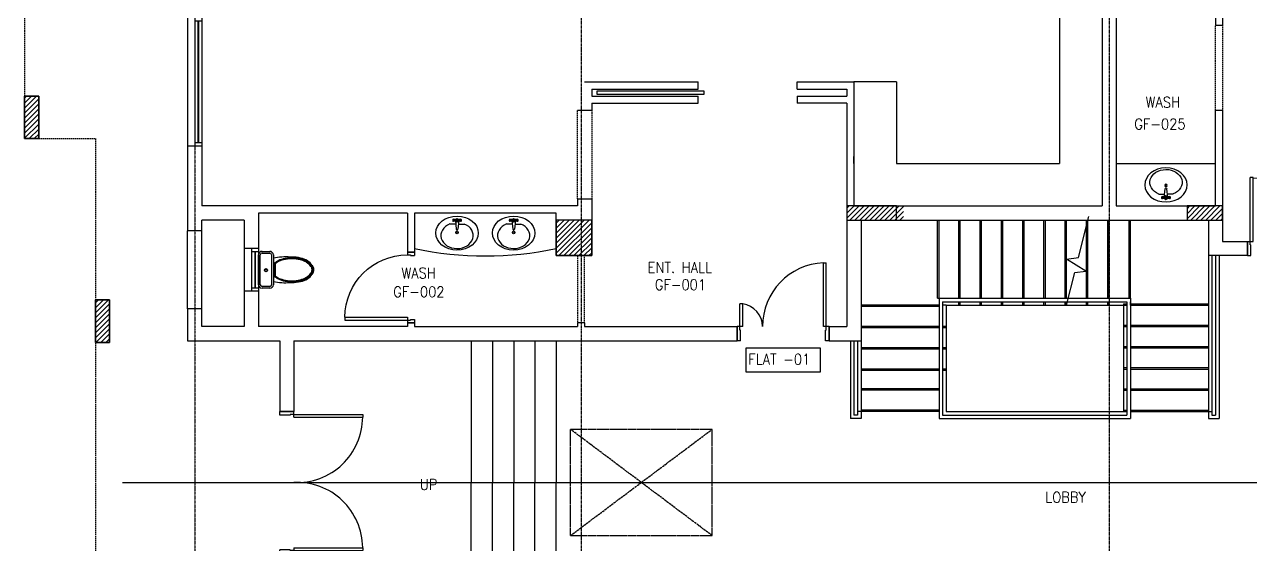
# Model space of a CAD drawing. Header units: millimetres. Extents: x 0 to 79758, y 0 to 55688.
# Drawn here: x 23222 to 40515, y 27050 to 34385 of the extents above; entities that cross this region are included whole.
import ezdxf

# ---------------------------------------------------------------- set-up
doc = ezdxf.new("R2010")
doc.units = ezdxf.units.MM
doc.linetypes.add('CENTER', pattern=[50.8, 31.75, -6.35, 6.35, -6.35])
doc.linetypes.add('DASHED2', pattern=[9.525, 6.35, -3.175])
for name, color, linetype in [('A-ANNO-TEXT', 8, 'Continuous'), ('A-DOOR', 4, 'Continuous'), ('A-FLOR-OVHD', 4, 'DASHED2'), ('A-FLOR-PFIX', 8, 'Continuous'), ('A-FLOR-SPCL', 8, 'Continuous'), ('A-FLOR-STRS', 8, 'Continuous'), ('A-GLAZ', 5, 'Continuous'), ('A-GRID', 253, 'CENTER'), ('A-WALL-FULL', 8, 'Continuous'), ('LINE', 1, 'Continuous'), ('S-COL- HACT.', 9, 'Continuous'), ('S-COL.', 8, 'Continuous')]:
    doc.layers.add(name, color=color, linetype=linetype)
doc.styles.add('ROMANS', font='romans.shx', dxfattribs={"width": 0.8})
pattern_1 = [(45, (1147577.044, 409937.22), (-35.355339, 35.355339), [])]

# ---------------------------------------------------------------- blocks, each defined once
blk = doc.blocks.new('D-200-DOUBLE')
for p, q in [((40, 200), (40, 1170)), ((40, 1170), (80, 1170)), ((80, 200), (80, 1170)), ((1920, 200), (1920, 1170)), ((1920, 1170), (1960, 1170)), ((1960, 200), (1960, 1170)), ((80, 200), (0, 200)), ((0, 200), (0, 0)), ((40, 200), (40, 148)), ((1920, 200), (1960, 200)), ((2000, 200), (1960, 200)), ((1960, 200), (1960, 148)), ((2000, 200), (2000, 0)), ((50, 0), (0, 0)), ((40, 148), (50, 148)), ((50, 148), (50, 0)), ((1950, 148), (1950, 0)), ((1960, 148), (1950, 148)), ((2000, 0), (1950, 0))]:
    blk.add_line(p, q)
at = {"linetype": 'Continuous'}
for centre, start, end in [((73, 242), 357.4314, 89.5378), ((1927, 242), 90.4622, 182.5686)]:
    blk.add_arc(centre, 928, start, end, dxfattribs=at)
blk = doc.blocks.new('D-100-R1')
for p, q in [((-80, 980), (-80, 100)), ((-80, 980), (-40, 980)), ((-40, 980), (-40, 55)), ((-1000, 100), (-1000, 0)), ((-1000, 100), (-960, 100)), ((-960, 100), (-960, 55)), ((-960, 55), (-950, 55)), ((-950, 55), (-950, 0)), ((-80, 100), (0, 100)), ((-50, 55), (-50, 0)), ((-50, 55), (-40, 55)), ((-50, 0), (0, 0)), ((0, 100), (0, 0)), ((-1000, 0), (-950, 0))]:
    blk.add_line(p, q)
at = {"linetype": 'Continuous'}
blk.add_arc((-80, 100), 880, 90, 180, dxfattribs=at)
blk = doc.blocks.new('WC-1')
for p, q in [((-210, 0), (210, 0)), ((-260, -160), (-260, -50)), ((-235, -160), (-235, -50)), ((-210, -25), (210, -25)), ((235, -50), (235, -160)), ((260, -50), (260, -160)), ((210, -185), (-210, -185)), ((210, -210), (-210, -210)), ((91, -223), (-91, -223)), ((86, -235), (-86, -235))]:
    blk.add_line(p, q)
for radius in [22.1, 17.1]:
    blk.add_circle((-6, -107), radius)
for centre, radius, start, end in [((-210, -50), 50, 90, 180), ((-210, -160), 50, 180, 270), ((-210, -50), 25, 90, 180), ((-210, -160), 25, 180, 270), ((210, -50), 50, 360, 90), ((210, -50), 25, 360, 90), ((210, -160), 25, 270, 360), ((210, -160), 50, 270, 360), ((722, -383), 904, 168.9529, 184.0632), ((178, -428), 341, 149.8586, 166.4766), ((178, -428), 328, 149.8586, 166.4766), ((69, -365), 214, 138.4152, 149.8586), ((69, -365), 201, 139.9943, 149.8586), ((-69, -365), 201, 30.1414, 40.0057), ((-69, -365), 214, 30.1414, 41.5848), ((-178, -428), 328, 13.5234, 30.1414), ((-178, -428), 341, 13.5234, 30.1414), ((352, -470), 532, 177.5541, 180), ((352, -470), 532, 180, 193.5234), ((352, -470), 520, 166.4766, 180), ((352, -470), 520, 180, 193.5234), ((352, -470), 507, 166.4766, 180), ((352, -470), 507, 180, 193.5234), ((-352, -470), 507, 360, 13.5234), ((-352, -470), 507, 346.4766, 360), ((-352, -470), 520, 360, 13.5234), ((-352, -470), 520, 346.4766, 360), ((-352, -470), 532, 346.4766, 360), ((-352, -470), 532, 360, 2.4459), ((178, -512), 353, 193.5234, 210.1414), ((178, -512), 341, 193.5234, 210.1414), ((178, -512), 328, 193.5234, 210.1414), ((69, -575), 226, 210.1414, 234.4972), ((69, -575), 214, 210.1414, 234.4972), ((69, -575), 201, 210.1414, 234.4972), ((-69, -575), 201, 305.5028, 329.8586), ((-69, -575), 214, 305.5028, 329.8586), ((-69, -575), 226, 305.5028, 329.8586), ((-178, -512), 328, 329.8586, 346.4766), ((-178, -512), 341, 329.8586, 346.4766), ((-178, -512), 353, 329.8586, 346.4766), ((0, -672), 108, 234.4972, 270), ((0, -672), 95.9, 234.4972, 270), ((0, -672), 83.4, 234.4972, 270), ((0, -672), 83.4, 270, 305.5028), ((0, -672), 95.9, 270, 305.5028), ((0, -672), 108, 270, 305.5028)]:
    blk.add_arc(centre, radius, start, end)
at = {"linetype": 'Continuous', "ltscale": 50}
blk.add_arc((-722, -383), 904, 355.9368, 11.0471, dxfattribs=at)
blk = doc.blocks.new('W-180')
for p, q in [((1800, 100), (0, 100)), ((1800, 0), (0, 0)), ((40, 0), (40, 100)), ((1760, 100), (1760, 0))]:
    blk.add_line(p, q)
at = {"linetype": 'Continuous'}
for p, q in [((1760, 53), (40, 53)), ((1760, 47), (40, 47))]:
    blk.add_line(p, q, dxfattribs=at)
blk = doc.blocks.new('D-130-R')
for p, q in [((1220, 200), (1220, 1100)), ((1220, 1100), (1260, 1100)), ((1260, 200), (1260, 1100)), ((80, 520), (40, 520)), ((40, 200), (40, 520)), ((80, 200), (80, 520)), ((0, 0), (0, 200)), ((80, 200), (0, 200)), ((40, 150), (40, 200)), ((1300, 200), (1220, 200)), ((1260, 150), (1260, 200)), ((1300, 0), (1300, 200)), ((50, 0), (0, 0)), ((50, 150), (40, 150)), ((50, 0), (50, 150)), ((1260, 150), (1250, 150)), ((1250, 0), (1250, 150)), ((1300, 0), (1250, 0))]:
    blk.add_line(p, q)
for centre, radius, start, end in [((1260, 200), 900, 92.5473, 180), ((40, 200), 320, 0, 82.8192)]:
    blk.add_arc(centre, radius, start, end)
blk = doc.blocks.new('LAV-2')
for p, q in [((-21, 393), (-55, 399)), ((-21, 369), (-55, 363)), ((-24, 385), (-49, 381)), ((-24, 377), (-49, 381)), ((-25, 381), (-13, 258)), ((-19, 381), (17, 381)), ((-1, 363), (-1, 399)), ((23, 381), (11, 257)), ((53, 399), (20, 393)), ((53, 363), (20, 369)), ((47, 381), (23, 385)), ((47, 381), (23, 376)), ((-102, 330), (-23, 330)), ((21, 329), (101, 329))]:
    blk.add_line(p, q)
for centre, radius in [((-1, 381), 24), ((-1, 381), 18), ((-1, 209), 18), ((-1, 209), 13.2)]:
    blk.add_circle(centre, radius)
blk.add_arc((-1, 257), 12, 179.8053, 359.8053)
for centre, major_axis, ratio in [((-1, 202), (-300, 1), 0.8), ((53, 381), (0.1, 18), 0.333333)]:
    blk.add_ellipse(centre, major_axis=major_axis, ratio=ratio)
at = {"extrusion": (0, 0, -1)}
blk.add_ellipse((-55, 381), major_axis=(0.1, 18), ratio=0.333333, dxfattribs=at)
blk.add_ellipse((-1, 166), major_axis=(-228, 1), ratio=0.8, start_param=5.174, end_param=10.533963)
for points, knots in [([(-55, 365), (-55, 366), (-55, 366), (-55, 366), (-55, 366), (-56, 367), (-56, 368), (-57, 370), (-57, 371), (-58, 374), (-58, 375), (-58, 379), (-58, 381), (-58, 386), (-58, 388), (-57, 392), (-57, 393), (-56, 394), (-56, 395), (-55, 396), (-55, 396), (-55, 396), (-55, 397), (-55, 397)], [3.378318, 3.378318, 3.378318, 3.378318, 3.519844, 3.519844, 3.66137, 3.66137, 3.925951, 3.925951, 4.190531, 4.190531, 4.455112, 4.455112, 4.86737, 4.86737, 5.279628, 5.279628, 5.565785, 5.565785, 5.785568, 5.785568, 5.957, 5.957, 6.04646, 6.04646, 6.04646, 6.04646]), ([(-55, 397), (-55, 397), (-54, 396), (-54, 396), (-54, 396), (-53, 395), (-53, 394), (-52, 392), (-52, 391), (-52, 388), (-51, 387), (-51, 383), (-51, 381), (-51, 376), (-52, 374), (-52, 370), (-53, 369), (-53, 368), (-54, 367), (-54, 366), (-54, 366), (-55, 366), (-55, 365), (-55, 365)], [0.236726, 0.236726, 0.236726, 0.236726, 0.378252, 0.378252, 0.519778, 0.519778, 0.784358, 0.784358, 1.048939, 1.048939, 1.313519, 1.313519, 1.725777, 1.725777, 2.138035, 2.138035, 2.424192, 2.424192, 2.643976, 2.643976, 2.815407, 2.815407, 2.904867, 2.904867, 2.904867, 2.904867]), ([(53, 396), (53, 396), (53, 396), (53, 396), (53, 395), (52, 394), (52, 394), (51, 392), (51, 390), (50, 388), (50, 386), (50, 383), (50, 380), (50, 376), (50, 373), (51, 370), (51, 369), (52, 367), (52, 367), (53, 366), (53, 365), (53, 365), (53, 365), (53, 365)], [0.236726, 0.236726, 0.236726, 0.236726, 0.378252, 0.378252, 0.519778, 0.519778, 0.784358, 0.784358, 1.048939, 1.048939, 1.313519, 1.313519, 1.725777, 1.725777, 2.138035, 2.138035, 2.424192, 2.424192, 2.643976, 2.643976, 2.815407, 2.815407, 2.904867, 2.904867, 2.904867, 2.904867]), ([(53, 365), (53, 365), (53, 365), (54, 366), (54, 366), (55, 367), (55, 368), (56, 370), (56, 371), (56, 373), (57, 375), (57, 379), (57, 381), (57, 386), (56, 388), (56, 391), (55, 392), (55, 394), (54, 395), (54, 396), (54, 396), (54, 396), (53, 396), (53, 396)], [3.378318, 3.378318, 3.378318, 3.378318, 3.519844, 3.519844, 3.66137, 3.66137, 3.925951, 3.925951, 4.190531, 4.190531, 4.455112, 4.455112, 4.86737, 4.86737, 5.279628, 5.279628, 5.565785, 5.565785, 5.785568, 5.785568, 5.957, 5.957, 6.04646, 6.04646, 6.04646, 6.04646])]:
    blk.add_open_spline(points, degree=3, knots=knots)
blk = doc.blocks.new('W-60')
for p, q in [((600, 100), (0, 100)), ((600, 0), (0, 0)), ((40, 0), (40, 100)), ((560, 100), (560, 0))]:
    blk.add_line(p, q)
at = {"linetype": 'Continuous'}
for p, q in [((560, 53), (40, 53)), ((560, 47), (40, 47))]:
    blk.add_line(p, q, dxfattribs=at)

msp = doc.modelspace()

# ---------------------------------------------------------------- hatches: boundary and pattern name
at = {"layer": 'S-COL- HACT.', "linetype": 'Continuous', "ltscale": 3}
h = msp.add_hatch(dxfattribs=at)
h.set_pattern_fill('ANSI31', color=256, scale=400, style=0)
h.set_pattern_definition(pattern_1)
h.paths.add_polyline_path([(23221.9, 33375.2), (23221.9, 32775.2), (23421.9, 32775.2), (23421.9, 33375.2)])
h = msp.add_hatch(dxfattribs=at)
h.set_pattern_fill('ANSI31', color=256, scale=400, style=0)
h.set_pattern_definition(pattern_1)
h.paths.add_polyline_path([(34821.9, 31625.2), (35621.9, 31625.2), (35621.9, 31825.2), (34821.9, 31825.2)])
h = msp.add_hatch(dxfattribs=at)
h.set_pattern_fill('ANSI31', color=256, scale=400, style=0)
h.set_pattern_definition(pattern_1)
h.paths.add_polyline_path([(39621.9, 31625.2), (40121.9, 31625.2), (40121.9, 31825.2), (39621.9, 31825.2)])
h = msp.add_hatch(dxfattribs=at)
h.set_pattern_fill('ANSI31', color=256, scale=400, style=0)
h.set_pattern_definition(pattern_1)
h.paths.add_polyline_path([(30721.9, 31125.2), (31221.9, 31125.2), (31221.9, 31625.2), (30721.9, 31625.2)])
h = msp.add_hatch(dxfattribs=at)
h.set_pattern_fill('ANSI31', color=256, scale=400, style=0)
h.set_pattern_definition(pattern_1)
h.paths.add_polyline_path([(24221.9, 30500.2), (24221.9, 29900.2), (24421.9, 29900.2), (24421.9, 30500.2)])

# ---------------------------------------------------------------- linework, layer by layer
at = {"layer": 'A-ANNO-TEXT', "color": 5}
msp.add_lwpolyline([(33402.8, 29822.4), (34445.2, 29822.4), (34445.2, 29479.9), (33402.8, 29479.9)], close=True, dxfattribs=at)
at = {"layer": 'A-DOOR', "ltscale": 3}
msp.add_lwpolyline([(31301.7, 33400.2), (31301.7, 33450.2), (32801.7, 33450.2), (32801.7, 33400.2), (31301.7, 33400.2)], dxfattribs=at)
at = {"layer": 'A-FLOR-OVHD', "ltscale": 3}
for p, q in [((40021.9, 33175.2), (40021.9, 34375.2)), ((40021.9, 33175.2), (40021.9, 34375.2)), ((40121.9, 34375.2), (40121.9, 33175.2)), ((40121.9, 34375.2), (40121.9, 33175.2)), ((31021.9, 31925.2), (31021.9, 33175.2)), ((31221.9, 33175.2), (31221.9, 31925.2)), ((23221.9, 32775.2), (24221.9, 32775.2)), ((23221.9, 32775.2), (24221.9, 32775.2)), ((24221.9, 32775.2), (24221.9, 23075.2)), ((24221.9, 32775.2), (24221.9, 23075.2)), ((31021.9, 31125.2), (31021.9, 30175.2)), ((31121.9, 30175.2), (31121.9, 31125.2))]:
    msp.add_line(p, q, dxfattribs=at)
at = {"layer": 'A-FLOR-OVHD'}
for p, q in [((36121.9, 30525.2), (36121.9, 31625.2)), ((36421.9, 30525.2), (36421.9, 31625.2)), ((36721.9, 30525.2), (36721.9, 31625.2)), ((37021.9, 30525.2), (37021.9, 31625.2)), ((37321.9, 30525.2), (37321.9, 31625.2)), ((37621.9, 30525.2), (37621.9, 31625.2)), ((37921.9, 30525.2), (37921.9, 31625.2)), ((38221.9, 30525.2), (38221.9, 31625.2)), ((38821.9, 30525.2), (38821.9, 31625.2)), ((36121.9, 30425.2), (35021.9, 30425.2)), ((38821.9, 30425.2), (39921.9, 30425.2)), ((36121.9, 30125.2), (35021.9, 30125.2)), ((38821.9, 30125.2), (39921.9, 30125.2)), ((36121.9, 29825.2), (35021.9, 29825.2)), ((38821.9, 29825.2), (39921.9, 29825.2)), ((36121.9, 29525.2), (35021.9, 29525.2)), ((38821.9, 29525.2), (39921.9, 29525.2)), ((36121.9, 29225.2), (35021.9, 29225.2)), ((38821.9, 29225.2), (39921.9, 29225.2)), ((35021.9, 28925.2), (34971.9, 28925.2)), ((36121.9, 28925.2), (35021.9, 28925.2)), ((38821.9, 28925.2), (39921.9, 28925.2)), ((39921.9, 28925.2), (39971.9, 28925.2))]:
    msp.add_line(p, q, dxfattribs=at)
at = {"layer": 'A-FLOR-OVHD', "ltscale": 3}
msp.add_lwpolyline([(46821.9, 46925.2), (38421.9, 46925.2), (38421.9, 45625.2), (37121.9, 45625.2), (37121.9, 46925.2), (32821.9, 46925.2), (32821.9, 46525.2), (31121.9, 46525.2), (31121.9, 46925.2), (24221.9, 46925.2), (24221.9, 37275.2), (23221.9, 37275.2), (23221.9, 32775.2)], dxfattribs=at)
at = {"layer": 'A-FLOR-SPCL', "ltscale": 3}
for p, q in [((37821.9, 35575.2), (37821.9, 32425.2)), ((35521.9, 33575.2), (34921.9, 33575.2)), ((35521.9, 33575.2), (35521.9, 32425.2)), ((35521.9, 32425.2), (37821.9, 32425.2)), ((38621.9, 32425.2), (40021.9, 32425.2)), ((29521.9, 29925.2), (29521.9, 27925.2)), ((29821.9, 29925.2), (29821.9, 27925.2)), ((30121.9, 29925.2), (30121.9, 27925.2)), ((30421.9, 29925.2), (30421.9, 27925.2)), ((30721.9, 29925.2), (30721.9, 27925.2)), ((29521.9, 25925.2), (29521.9, 27925.2)), ((29821.9, 25925.2), (29821.9, 27925.2)), ((30121.9, 25925.2), (30121.9, 27925.2)), ((30421.9, 25925.2), (30421.9, 27925.2)), ((30721.9, 25925.2), (30721.9, 27925.2))]:
    msp.add_line(p, q, dxfattribs=at)
msp.add_arc((29721.9, 35941.9), 4821.5, 258.02979, 281.97021, dxfattribs=at)
at = {"layer": 'A-FLOR-STRS', "ltscale": 3}
for p, q in [((38090.4, 31099.5), (38234.4, 31675.2)), ((36101.9, 30525.2), (36101.9, 31625.2)), ((36401.9, 30525.2), (36401.9, 31625.2)), ((36701.9, 30525.2), (36701.9, 31625.2)), ((37001.9, 30525.2), (37001.9, 31625.2)), ((37301.9, 30525.2), (37301.9, 31625.2)), ((37601.9, 30525.2), (37601.9, 31625.2)), ((37901.9, 30525.2), (37901.9, 31625.2)), ((38201.9, 30525.2), (38201.9, 31625.2)), ((38501.9, 30525.2), (38501.9, 31625.2)), ((38521.9, 30525.2), (38521.9, 31625.2)), ((38801.9, 30525.2), (38801.9, 31625.2)), ((37921.9, 31075.2), (38090.4, 31099.5)), ((38193.1, 30905.8), (37921.9, 31075.2)), ((39921.9, 31125.2), (39921.9, 30125.2)), ((39971.9, 31125.2), (39971.9, 30137.7)), ((40021.9, 31125.2), (40021.9, 28875.2)), ((40071.9, 31125.2), (40071.9, 28825.2)), ((37921.9, 30425.2), (38036.9, 30885.5)), ((38036.9, 30885.5), (38193.1, 30905.8)), ((36101.9, 30525.2), (38821.9, 30525.2)), ((36121.9, 30525.2), (36121.9, 28825.2)), ((36171.9, 30475.2), (36171.9, 28875.2)), ((36171.9, 30475.2), (38771.9, 30475.2)), ((36401.9, 30425.2), (36401.9, 30475.2)), ((36421.9, 30425.2), (36421.9, 30475.2)), ((36701.9, 30425.2), (36701.9, 30475.2)), ((36721.9, 30425.2), (36721.9, 30475.2)), ((37001.9, 30425.2), (37001.9, 30475.2)), ((37021.9, 30425.2), (37021.9, 30475.2)), ((37301.9, 30425.2), (37301.9, 30475.2)), ((37321.9, 30425.2), (37321.9, 30475.2)), ((37601.9, 30425.2), (37601.9, 30475.2)), ((37621.9, 30425.2), (37621.9, 30475.2)), ((37901.9, 30425.2), (37901.9, 30475.2)), ((37921.9, 30425.2), (37921.9, 30475.2)), ((38201.9, 30425.2), (38201.9, 30475.2)), ((38221.9, 30425.2), (38221.9, 30475.2)), ((38501.9, 30425.2), (38501.9, 30475.2)), ((38521.9, 30425.2), (38521.9, 30475.2)), ((38721.9, 30445.2), (38721.9, 29825.2)), ((38721.9, 30445.2), (38771.9, 30445.2)), ((38721.9, 30445.2), (38771.9, 30445.2)), ((38771.9, 30475.2), (38771.9, 28875.2)), ((38821.9, 30525.2), (38821.9, 28825.2)), ((38821.9, 30425.2), (38821.9, 30475.2)), ((38821.9, 30445.2), (39921.9, 30445.2)), ((36121.9, 30405.2), (35021.9, 30405.2)), ((36221.9, 30425.2), (36171.9, 30425.2)), ((36221.9, 30425.2), (38721.9, 30425.2)), ((36221.9, 30425.2), (36221.9, 29225.2)), ((38721.9, 30425.2), (38771.9, 30425.2)), ((38721.9, 30425.2), (38771.9, 30425.2)), ((36121.9, 30105.2), (35021.9, 30105.2)), ((36221.9, 30125.2), (36171.9, 30125.2)), ((36221.9, 30105.2), (36171.9, 30105.2)), ((38721.9, 30145.2), (38771.9, 30145.2)), ((38721.9, 30125.2), (38771.9, 30125.2)), ((38821.9, 30145.2), (39921.9, 30145.2)), ((39921.9, 30125.2), (39921.9, 28825.2)), ((39971.9, 30137.7), (39971.9, 28875.2)), ((34871.9, 29925.2), (34871.9, 28825.2)), ((34921.9, 29925.2), (34921.9, 28875.2)), ((34971.9, 29925.2), (34971.9, 28875.2)), ((35021.9, 29925.2), (35021.9, 28825.2)), ((36121.9, 29805.2), (35021.9, 29805.2)), ((36221.9, 29825.2), (36171.9, 29825.2)), ((36221.9, 29805.2), (36171.9, 29805.2)), ((38721.9, 29845.2), (38771.9, 29845.2)), ((38721.9, 29825.2), (38721.9, 28925.2)), ((38721.9, 29825.2), (38771.9, 29825.2)), ((38821.9, 29845.2), (39921.9, 29845.2)), ((36121.9, 29505.2), (35021.9, 29505.2)), ((36221.9, 29525.2), (36171.9, 29525.2)), ((36221.9, 29505.2), (36171.9, 29505.2)), ((38721.9, 29545.2), (38771.9, 29545.2)), ((38721.9, 29525.2), (38771.9, 29525.2)), ((38821.9, 29545.2), (39921.9, 29545.2)), ((36121.9, 29245.2), (35021.9, 29245.2)), ((36221.9, 29225.2), (36221.9, 28925.2)), ((38721.9, 29245.2), (38771.9, 29245.2)), ((38721.9, 29225.2), (38771.9, 29225.2)), ((38821.9, 29245.2), (39921.9, 29245.2)), ((36121.9, 28945.2), (35021.9, 28945.2)), ((36221.9, 28925.2), (38721.9, 28925.2)), ((38721.9, 28945.2), (38771.9, 28945.2)), ((38721.9, 28925.2), (38771.9, 28925.2)), ((38821.9, 28945.2), (39921.9, 28945.2)), ((35021.9, 28825.2), (34871.9, 28825.2)), ((34971.9, 28875.2), (34921.9, 28875.2)), ((36121.9, 28825.2), (38821.9, 28825.2)), ((36171.9, 28875.2), (38771.9, 28875.2)), ((39921.9, 28825.2), (40071.9, 28825.2)), ((39971.9, 28875.2), (40021.9, 28875.2))]:
    msp.add_line(p, q, dxfattribs=at)
at = {"layer": 'A-GLAZ', "ltscale": 3}
for p, q in [((25521.9, 34475.2), (25521.9, 32675.2)), ((25521.9, 30375.2), (25521.9, 31475.2)), ((25721.9, 30375.2), (25721.9, 31475.2)), ((26321.9, 31225.2), (26321.9, 30625.2))]:
    msp.add_line(p, q, dxfattribs=at)
at = {"layer": 'A-GRID', "ltscale": 0.1}
for p, q in [((25621.9, 53051.2), (25621.9, 4916.9)), ((31071.9, 53051.2), (31071.9, 4916.9)), ((38521.9, 53051.2), (38521.9, 4916.9))]:
    msp.add_line(p, q, dxfattribs=at)
at = {"layer": 'A-WALL-FULL', "ltscale": 3}
for p, q in [((40121.9, 36275.2), (40121.9, 34375.2)), ((38421.9, 35575.2), (38421.9, 32425.2)), ((38421.9, 35575.2), (38421.9, 31825.2)), ((38621.9, 35307.2), (38621.9, 31825.2)), ((40021.9, 35307.2), (40021.9, 34375.2)), ((40021.9, 34375.2), (40121.9, 34375.2)), ((31121.9, 33575.2), (32721.9, 33575.2)), ((32721.9, 33475.2), (32721.9, 33575.2)), ((34121.9, 33475.2), (34121.9, 33575.2)), ((34121.9, 33575.2), (34921.9, 33575.2)), ((34921.9, 33575.2), (34921.9, 31825.2)), ((31221.9, 33475.2), (32721.9, 33475.2)), ((31221.9, 33475.2), (31221.9, 33375.2)), ((34121.9, 33475.2), (34821.9, 33475.2)), ((34821.9, 33475.2), (34821.9, 33375.2)), ((23421.9, 33375.2, 0), (23221.9, 33375.2, 0)), ((23221.9, 33375.2, 0), (23221.9, 32775.2)), ((23421.9, 32775.2, 0), (23421.9, 33375.2, 0)), ((31221.9, 33375.2), (32721.9, 33375.2)), ((31221.9, 33275.2), (31221.9, 33175.2)), ((31221.9, 33275.2), (32721.9, 33275.2)), ((32721.9, 33275.2), (32721.9, 33375.2)), ((34121.9, 33375.2), (34821.9, 33375.2)), ((34121.9, 33375.2), (34121.9, 33275.2)), ((34821.9, 33275.2), (34121.9, 33275.2)), ((34821.9, 33275.2), (34821.9, 30125.2)), ((31021.9, 33175.2), (31221.9, 33175.2)), ((40021.9, 33175.2), (40121.9, 33175.2)), ((40021.9, 31825.2), (40021.9, 33175.2)), ((40121.9, 33175.2), (40121.9, 31325.2)), ((23221.9, 32775.2), (23421.9, 32775.2, 0)), ((25521.9, 32675.2), (25521.9, 31475.2)), ((25521.9, 32675.2), (25721.9, 32675.2)), ((25721.9, 32675.2), (25721.9, 31825.2)), ((34921.9, 32425.2), (34921.9, 32525.2)), ((31021.9, 31825.2), (25721.9, 31825.2)), ((31021.9, 31925.2), (31221.9, 31925.2)), ((31021.9, 31925.2), (31021.9, 31825.2)), ((31221.9, 31925.2), (31221.9, 31125.2)), ((34921.9, 31825.2), (38421.9, 31825.2)), ((38621.9, 31825.2), (40021.9, 31825.2)), ((26521.9, 31725.2), (26521.9, 31225.2)), ((28621.9, 31725.2), (26521.9, 31725.2)), ((28621.9, 31725.2), (28621.9, 31175.2)), ((28721.9, 31725.2), (28721.9, 31175.2)), ((30721.9, 31725.2), (28721.9, 31725.2)), ((30721.9, 31125.2), (30721.9, 31725.2)), ((25721.9, 31475.2), (25521.9, 31475.2)), ((26321.9, 31625.2), (25721.9, 31625.2)), ((25721.9, 31475.2), (25721.9, 31625.2)), ((26321.9, 31625.2), (26321.9, 31225.2)), ((35021.9, 31625.2), (39921.9, 31625.2)), ((35021.9, 31625.2), (35021.9, 29925.2)), ((39921.9, 31625.2), (39921.9, 31125.2)), ((40121.9, 31325.2), (40471.9, 31325.2)), ((40471.9, 31325.2), (40471.9, 31125.2)), ((26521.9, 31225.2), (26321.9, 31225.2)), ((28721.9, 31175.2), (28621.9, 31175.2)), ((31221.9, 31125.2), (30721.9, 31125.2)), ((40471.9, 31125.2), (39921.9, 31125.2)), ((26521.9, 30625.2), (26321.9, 30625.2)), ((26321.9, 30625.2), (26321.9, 30125.2)), ((26521.9, 30625.2), (26521.9, 30125.2)), ((24221.9, 29900.2), (24221.9, 30500.2)), ((24221.9, 30500.2), (24421.9, 30500.2)), ((24421.9, 30500.2), (24421.9, 29900.2)), ((25721.9, 30375.2), (25521.9, 30375.2)), ((25521.9, 30375.2), (25521.9, 29925.2)), ((25721.9, 30125.2), (25721.9, 30375.2)), ((26321.9, 30125.2), (25721.9, 30125.2)), ((28621.9, 30125.2), (26521.9, 30125.2)), ((28721.9, 30175.2), (28621.9, 30175.2)), ((28621.9, 30175.2), (28621.9, 30125.2)), ((28721.9, 30175.2), (28721.9, 30125.2)), ((28721.9, 30125.2), (31021.9, 30125.2)), ((31021.9, 30175.2), (31021.9, 30125.2)), ((31121.9, 30175.2), (31021.9, 30175.2)), ((31121.9, 30175.2), (31121.9, 30125.2)), ((31121.9, 30125.2), (33271.9, 30125.2)), ((33271.9, 30125.2), (33271.9, 29925.2)), ((34571.9, 30125.2), (34571.9, 29925.2)), ((34571.9, 30125.2), (34821.9, 30125.2)), ((34671.9, 30125.2), (34821.9, 30125.2)), ((25521.9, 29925.2), (26821.9, 29925.2)), ((26821.9, 29925.2), (26821.9, 28925.2)), ((27021.9, 29925.2), (33271.9, 29925.2)), ((27021.9, 29925.2), (27021.9, 28925.2)), ((34571.9, 29925.2), (35021.9, 29925.2)), ((34671.9, 29925.2), (35021.9, 29925.2)), ((24421.9, 29900.2, 0), (24221.9, 29900.2)), ((26821.9, 28925.2), (27021.9, 28925.2)), ((24605.7, 27925.2), (51021.9, 27925.2))]:
    msp.add_line(p, q, dxfattribs=at)
at = {"layer": 'A-WALL-FULL', "linetype": 'Continuous', "ltscale": 3, "elevation": 0}
msp.add_lwpolyline([(23221.9, 33375.2), (23421.9, 33375.2), (23421.9, 32775.2), (23221.9, 32775.2)], close=True, dxfattribs=at)
at = {"layer": 'LINE', "linetype": 'CENTER', "ltscale": 0.8}
for p, q in [((30921.9, 27175.2), (32921.9, 28675.2)), ((32921.9, 27175.2), (30921.9, 28675.2)), ((30921.9, 28675.2), (32921.9, 28675.2)), ((30921.9, 27175.2), (30921.9, 28675.2)), ((32921.9, 27175.2), (32921.9, 28675.2)), ((30921.9, 27175.2), (32921.9, 27175.2))]:
    msp.add_line(p, q, dxfattribs=at)
at = {"layer": 'S-COL.', "linetype": 'Continuous', "ltscale": 3, "elevation": 0}
msp.add_lwpolyline([(23221.9, 33375.2), (23221.9, 32775.2), (23421.9, 32775.2), (23421.9, 33375.2)], close=True, dxfattribs=at)
msp.add_lwpolyline([(23221.9, 33375.2), (23221.9, 32775.2), (23421.9, 32775.2), (23421.9, 33375.2)], close=True, dxfattribs=at)
msp.add_lwpolyline([(23221.9, 33375.2), (23221.9, 32775.2), (23421.9, 32775.2), (23421.9, 33375.2)], close=True, dxfattribs=at)
at = {"layer": 'S-COL.', "linetype": 'Continuous', "ltscale": 3}
for points in [[(34821.9, 31625.2), (35521.9, 31625.2), (35521.9, 31825.2), (34821.9, 31825.2)], [(34821.9, 31625.2), (35521.9, 31625.2), (35521.9, 31825.2), (34821.9, 31825.2)], [(34821.9, 31625.2), (35521.9, 31625.2), (35521.9, 31825.2), (34821.9, 31825.2)], [(39621.9, 31625.2), (40121.9, 31625.2), (40121.9, 31825.2), (39621.9, 31825.2)], [(39621.9, 31625.2), (40121.9, 31625.2), (40121.9, 31825.2), (39621.9, 31825.2)], [(30721.9, 31125.2), (31221.9, 31125.2), (31221.9, 31625.2), (30721.9, 31625.2)], [(24221.9, 30500.2), (24221.9, 29900.2), (24421.9, 29900.2), (24421.9, 30500.2)], [(24221.9, 30500.2), (24221.9, 29900.2), (24421.9, 29900.2), (24421.9, 30500.2)], [(24221.9, 30500.2), (24221.9, 29900.2), (24421.9, 29900.2), (24421.9, 30500.2)]]:
    msp.add_lwpolyline(points, close=True, dxfattribs=at)

# ---------------------------------------------------------------- block references
at = {"layer": 'A-DOOR', "ltscale": 3, "xscale": -1}
msp.add_blockref('D-130-R', (41771.9, 31125.2), dxfattribs=at)
at = {"layer": 'A-DOOR', "ltscale": 3, "xscale": -1, "rotation": 90}
msp.add_blockref('D-100-R1', (28721.9, 30175.2), dxfattribs=at)
at = {"layer": 'A-DOOR', "ltscale": 3}
msp.add_blockref('D-130-R', (33271.9, 29925.2), dxfattribs=at)
at = {"layer": 'A-DOOR', "ltscale": 3, "rotation": 270}
msp.add_blockref('D-200-DOUBLE', (26821.9, 28925.2), dxfattribs=at)
at = {"layer": 'A-FLOR-PFIX', "ltscale": 3, "xscale": -1, "rotation": 180}
msp.add_blockref('LAV-2', (39323.9, 32323.8), dxfattribs=at)
at = {"layer": 'A-FLOR-PFIX', "ltscale": 3}
for p in [(29324, 31241.5), (30122.3, 31241.5)]:
    msp.add_blockref('LAV-2', p, dxfattribs=at)
at = {"layer": 'A-FLOR-PFIX', "ltscale": 3, "rotation": 90}
msp.add_blockref('WC-1', (26521.9, 30925.2), dxfattribs=at)
at = {"layer": 'A-GLAZ', "ltscale": 3, "rotation": 90}
for name, p in [('W-180', (25721.9, 32675.2)), ('W-60', (26521.9, 30625.2))]:
    msp.add_blockref(name, p, dxfattribs=at)

# ---------------------------------------------------------------- texts
at = {"layer": 'A-ANNO-TEXT', "style": 'ROMANS', "width": 0.9}
for s, p in [('WASH', (39035.4, 33214.2)), ('GF-025', (38876.6, 32905.8)), ('ENT. HALL', (32011, 30881.9)), ('WASH', (28538.9, 30803.9)), ('GF-001', (32112.6, 30639.1)), ('GF-002', (28423.1, 30539.4)), ('UP', (28797.6, 27820)), ('LOBBY', (37620, 27642.1))]:
    msp.add_text(s, height=150, dxfattribs=at).set_placement(p)
at = {"layer": 'A-ANNO-TEXT', "color": 5, "style": 'ROMANS', "width": 0.9}
msp.add_text('FLAT -01', height=150, dxfattribs=at).set_placement((33431.6, 29588))

doc.saveas('drawing.dxf')
